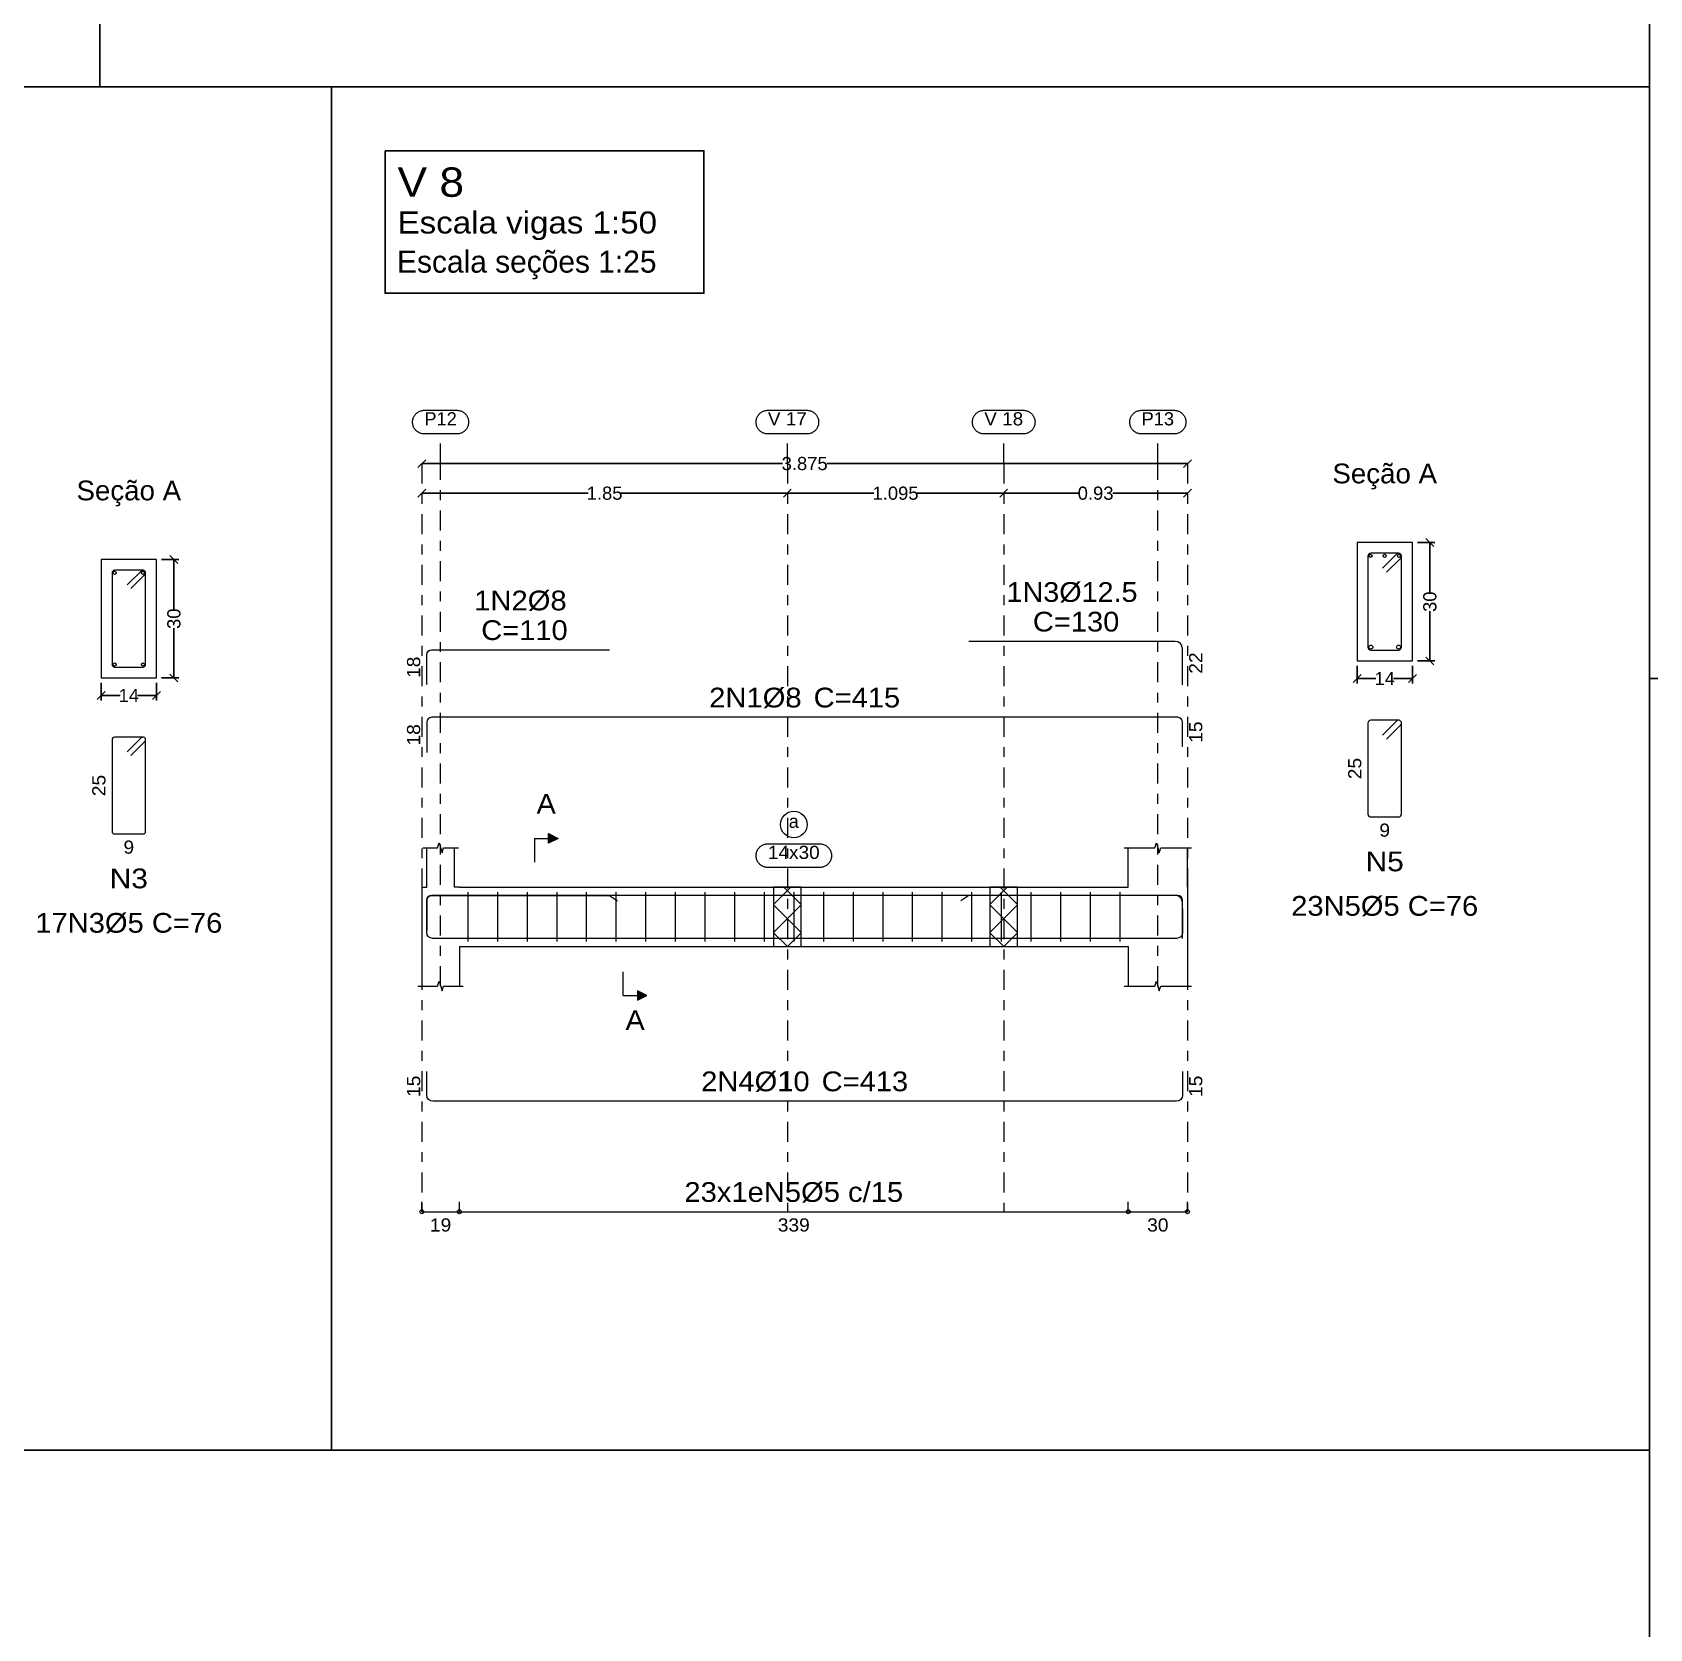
# Model space of a CAD drawing. Header units: centimetres. Extents: x 3194 to 3278, y -951 to -517.
# Drawn here: x 3243.55 to 3259.92, y -549.13 to -532.97 of the extents above; entities that cross this region are included whole.
import ezdxf
from ezdxf.enums import TextEntityAlignment as Align

# ---------------------------------------------------------------- set-up
doc = ezdxf.new("R2010")
doc.units = ezdxf.units.CM
doc.linetypes.add('CYPE_RAYAPUNTO', pattern=[0.4125, 0.2025, -0.105, 0, -0.105])
for name, color, linetype, lineweight in [('ARM_LONGITUDINAL_Ø10', 33, 'Continuous', 9), ('ARM_LONGITUDINAL_Ø12_5', 34, 'Continuous', 9), ('ARM_LONGITUDINAL_Ø8', 32, 'Continuous', 9), ('ARM_TRANSVERSAL_Ø5', 120, 'Continuous', 9), ('ELE_ARM_TRANS_TXT_EST', 7, 'Continuous', 9), ('ELE_CONT_NOS', 7, 'Continuous', 9), ('ELE_CONT_VIG_CONCRETO', 7, 'Continuous', 9), ('ELE_COT_COMPRIMENTO_PROJETADO', 8, 'Continuous', 0), ('ELE_COT_COT_ANCORAGENS', 8, 'Continuous', 0), ('ELE_COT_COT_EST', 8, 'Continuous', 0), ('ELE_COT_COT_LIN_APOIOS', 8, 'CYPE_RAYAPUNTO', 0), ('ELE_COT_TEXTOS_ESTRIBOS', 8, 'Continuous', 0), ('ELE_REF_COT_LIN_AUX_COTA', 8, 'CYPE_RAYAPUNTO', 9), ('ELE_REF_LINHAS_MARCAS_PLANTA', 8, 'Continuous', 9), ('ELE_REF_MARCAS_PLANTA', 8, 'Continuous', 9), ('ELE_REF_REF_ESCALA', 3, 'Continuous', 9), ('ELE_REF_REF_NOME', 8, 'Continuous', 9), ('ELE_REF_REF_REFERENCIA', 8, 'Continuous', 9), ('ELE_REF_TEXTO_REF_NOME', 8, 'Continuous', 9), ('ELE_REF_TEXTO_REF_REFERENCIA', 8, 'Continuous', 9), ('POR_ARM_LONG_ARM_TEXTOS', 7, 'Continuous', 9), ('POR_ARM_LONG_TXT_COMP', 7, 'Continuous', 9), ('SEC_CONT_VIG_CONCRETO_CORTE', 7, 'Continuous', 9), ('SEC_COTAS_SEC_DIM_VIGA', 8, 'Continuous', 0), ('SEC_COTAS_TEXTOS_DETALHE_ESTRIBOS', 8, 'Continuous', 0), ('SEC_REF_TXT_NOMES', 2, 'Continuous', 9), ('SEC_REF_TXT_POSICOES_ARM_ESTRIBOS', 7, 'Continuous', 9)]:
    doc.layers.add(name, color=color, linetype=linetype, lineweight=lineweight)
doc.layers.add('COTA CYPE', color=31, linetype='Continuous')
doc.styles.add('CYPETXT', font='arial.ttf', dxfattribs={"height": 0.2})
doc.styles.add('CYPETXT_0.2', font='arial.ttf', dxfattribs={"height": 0.133333})
doc.dimstyles.new('cype_oblique', dxfattribs={"dimtxt": 0.18, "dimasz": 0.18, "dimexe": 0.05, "dimexo": 0.05, "dimgap": 0, "dimtad": 0, "dimdec": 4, "dimzin": 0, "dimdsep": 46, "dimtxsty": 'CYPETXT_0.2', "dimblk": 'OBLIQUE', "dimtsz": 0.04, "dimcen": 0.09, "dimadec": 0, "dimazin": 0, "dimtfac": 1, "dimtdec": 4, "dimtofl": 0, "dimtmove": 2, "dimatfit": 3, "dimfxl": 1, "dimtolj": 1, "dimtzin": 0, "dimarcsym": 0})

# ---------------------------------------------------------------- blocks, each defined once
blk = doc.blocks.new('*D1144')
at = {"layer": 'Defpoints', "color": 0, "transparency": 16777216}
for p in [(3244.245, -539.509), (3244.805, -539.509), (3244.805, -539.686)]:
    blk.add_point(p, dxfattribs=at)
at = {"layer": 'SEC_COTAS_SEC_DIM_VIGA', "color": 0, "lineweight": -2, "transparency": 16777216}
for p, q in [((3244.245, -539.559), (3244.245, -539.736)), ((3244.805, -539.559), (3244.805, -539.736)), ((3244.205, -539.726), (3244.285, -539.646)), ((3244.245, -539.686), (3244.436, -539.686)), ((3244.805, -539.686), (3244.614, -539.686)), ((3244.765, -539.726), (3244.845, -539.646))]:
    blk.add_line(p, q, dxfattribs=at)
at = {"layer": 'SEC_COTAS_SEC_DIM_VIGA', "color": 0, "transparency": 16777216, "insert": (3244.525, -539.686), "char_height": 0.1333, "attachment_point": 5, "style": 'CYPETXT_0.2'}
blk.add_mtext('\\A1;14', dxfattribs=at)
blk = doc.blocks.new('_OBLIQUE')
at = {"color": 0, "linetype": 'ByBlock'}
blk.add_line((-0.5, -0.5), (0.5, 0.5), dxfattribs=at)
blk = doc.blocks.new('*D1145')
at = {"layer": 'Defpoints', "color": 0, "transparency": 16777216}
for p in [(3244.805, -538.309), (3244.982, -538.309), (3244.805, -539.509)]:
    blk.add_point(p, dxfattribs=at)
at = {"layer": 'SEC_COTAS_SEC_DIM_VIGA', "color": 0, "lineweight": -2, "transparency": 16777216}
for p, q in [((3245.022, -538.349), (3244.942, -538.269)), ((3244.855, -538.309), (3245.032, -538.309)), ((3244.982, -538.309), (3244.982, -538.813)), ((3244.982, -539.509), (3244.982, -539.004)), ((3244.855, -539.509), (3245.032, -539.509)), ((3245.022, -539.549), (3244.942, -539.469))]:
    blk.add_line(p, q, dxfattribs=at)
at = {"layer": 'SEC_COTAS_SEC_DIM_VIGA', "color": 0, "transparency": 16777216, "insert": (3244.982, -538.909), "char_height": 0.1333, "attachment_point": 5, "rotation": 90, "style": 'CYPETXT_0.2'}
blk.add_mtext('\\A1;30', dxfattribs=at)
blk = doc.blocks.new('*D1149')
at = {"layer": 'Defpoints', "color": 0, "transparency": 16777216}
for p in [(3256.958, -539.337), (3257.518, -539.337), (3257.518, -539.514)]:
    blk.add_point(p, dxfattribs=at)
at = {"layer": 'SEC_COTAS_SEC_DIM_VIGA', "color": 0, "lineweight": -2, "transparency": 16777216}
for p, q in [((3256.958, -539.387), (3256.958, -539.564)), ((3257.518, -539.387), (3257.518, -539.564)), ((3256.918, -539.554), (3256.998, -539.474)), ((3256.958, -539.514), (3257.149, -539.514)), ((3257.518, -539.514), (3257.326, -539.514)), ((3257.478, -539.554), (3257.558, -539.474))]:
    blk.add_line(p, q, dxfattribs=at)
at = {"layer": 'SEC_COTAS_SEC_DIM_VIGA', "color": 0, "transparency": 16777216, "insert": (3257.238, -539.514), "char_height": 0.1333, "attachment_point": 5, "style": 'CYPETXT_0.2'}
blk.add_mtext('\\A1;14', dxfattribs=at)
blk = doc.blocks.new('*D1150')
at = {"layer": 'Defpoints', "color": 0, "transparency": 16777216}
for p in [(3257.518, -538.137), (3257.695, -538.137), (3257.518, -539.337)]:
    blk.add_point(p, dxfattribs=at)
at = {"layer": 'SEC_COTAS_SEC_DIM_VIGA', "color": 0, "lineweight": -2, "transparency": 16777216}
for p, q in [((3257.735, -538.177), (3257.655, -538.097)), ((3257.568, -538.137), (3257.745, -538.137)), ((3257.695, -538.137), (3257.695, -538.641)), ((3257.695, -539.337), (3257.695, -538.832)), ((3257.568, -539.337), (3257.745, -539.337)), ((3257.735, -539.377), (3257.655, -539.297))]:
    blk.add_line(p, q, dxfattribs=at)
at = {"layer": 'SEC_COTAS_SEC_DIM_VIGA', "color": 0, "transparency": 16777216, "insert": (3257.695, -538.737), "char_height": 0.1333, "attachment_point": 5, "rotation": 90, "style": 'CYPETXT_0.2'}
blk.add_mtext('\\A1;30', dxfattribs=at)
blk = doc.blocks.new('*D1151')
at = {"layer": 'Defpoints', "color": 0, "transparency": 16777216}
for p in [(3247.491, -537.639), (3247.491, -537.639), (3251.191, -537.639)]:
    blk.add_point(p, dxfattribs=at)
at = {"layer": 'ELE_COT_COMPRIMENTO_PROJETADO', "color": 0, "lineweight": -2, "transparency": 16777216}
for p, q in [((3247.451, -537.679), (3247.531, -537.599)), ((3251.151, -537.679), (3251.231, -537.599)), ((3247.491, -537.639), (3249.174, -537.639)), ((3251.191, -537.639), (3249.508, -537.639))]:
    blk.add_line(p, q, dxfattribs=at)
at = {"layer": 'ELE_COT_COMPRIMENTO_PROJETADO', "color": 0, "transparency": 16777216, "insert": (3249.341, -537.639), "char_height": 0.1333, "attachment_point": 5, "style": 'CYPETXT_0.2'}
blk.add_mtext('\\A1;1.85', dxfattribs=at)
blk = doc.blocks.new('*D1152')
at = {"layer": 'Defpoints', "color": 0, "transparency": 16777216}
for p in [(3251.191, -537.639), (3251.191, -537.639), (3253.381, -537.639)]:
    blk.add_point(p, dxfattribs=at)
at = {"layer": 'ELE_COT_COMPRIMENTO_PROJETADO', "color": 0, "lineweight": -2, "transparency": 16777216}
for p, q in [((3251.151, -537.679), (3251.231, -537.599)), ((3253.341, -537.679), (3253.421, -537.599)), ((3251.191, -537.639), (3252.067, -537.639)), ((3253.381, -537.639), (3252.505, -537.639))]:
    blk.add_line(p, q, dxfattribs=at)
at = {"layer": 'ELE_COT_COMPRIMENTO_PROJETADO', "color": 0, "transparency": 16777216, "insert": (3252.286, -537.639), "char_height": 0.1333, "attachment_point": 5, "style": 'CYPETXT_0.2'}
blk.add_mtext('\\A1;1.095', dxfattribs=at)
blk = doc.blocks.new('*D1153')
at = {"layer": 'Defpoints', "color": 0, "transparency": 16777216}
for p in [(3253.381, -537.639), (3253.381, -537.639), (3255.241, -537.639)]:
    blk.add_point(p, dxfattribs=at)
at = {"layer": 'ELE_COT_COMPRIMENTO_PROJETADO', "color": 0, "lineweight": -2, "transparency": 16777216}
for p, q in [((3253.341, -537.679), (3253.421, -537.599)), ((3255.201, -537.679), (3255.281, -537.599)), ((3253.381, -537.639), (3254.138, -537.639)), ((3255.241, -537.639), (3254.484, -537.639))]:
    blk.add_line(p, q, dxfattribs=at)
at = {"layer": 'ELE_COT_COMPRIMENTO_PROJETADO', "color": 0, "transparency": 16777216, "insert": (3254.311, -537.639), "char_height": 0.1333, "attachment_point": 5, "style": 'CYPETXT_0.2'}
blk.add_mtext('\\A1;0.93', dxfattribs=at)
blk = doc.blocks.new('*D1154')
at = {"layer": 'Defpoints', "color": 0, "transparency": 16777216}
for p in [(3247.491, -537.339), (3247.491, -537.339), (3255.241, -537.339)]:
    blk.add_point(p, dxfattribs=at)
at = {"layer": 'ELE_COT_COMPRIMENTO_PROJETADO', "color": 0, "lineweight": -2, "transparency": 16777216}
for p, q in [((3247.451, -537.379), (3247.531, -537.299)), ((3247.491, -537.339), (3251.141, -537.339)), ((3255.241, -537.339), (3251.591, -537.339)), ((3255.201, -537.379), (3255.281, -537.299))]:
    blk.add_line(p, q, dxfattribs=at)
at = {"layer": 'ELE_COT_COMPRIMENTO_PROJETADO', "color": 0, "transparency": 16777216, "insert": (3251.366, -537.339), "char_height": 0.1333, "attachment_point": 5, "style": 'CYPETXT_0.2'}
blk.add_mtext('\\A1;3.875', dxfattribs=at)

msp = doc.modelspace()

# ---------------------------------------------------------------- hatches: boundary and pattern name
at = {"layer": 'ELE_REF_LINHAS_MARCAS_PLANTA'}
for points in [[(3248.77406, -541.18061), (3248.77406, -541.08461), (3248.87006, -541.13261)], [(3249.67403, -542.67461), (3249.67403, -542.77061), (3249.77003, -542.72261)]]:
    msp.add_hatch(color=256, dxfattribs=at).paths.add_polyline_path(points)

# ---------------------------------------------------------------- linework, layer by layer
for p, q in [((3259.9194, -517.813), (3259.9194, -575.213)), ((3244.23103, -520.23693), (3244.23103, -533.5243)), ((3259.9194, -533.5243), (3196.8194, -533.5243)), ((3246.57609, -533.5243), (3246.57609, -547.32557)), ((3259.9194, -539.51354), (3277.4194, -539.51354)), ((3196.8194, -547.32557), (3259.9194, -547.32557))]:
    msp.add_line(p, q)
at = {"layer": 'ARM_LONGITUDINAL_Ø10'}
for points in [[(3255.19103, -541.84561), (3255.19103, -542.08561), (3255.18647, -542.10857), (3255.17346, -542.12803), (3255.15399, -542.14104), (3255.13103, -542.14561), (3247.60103, -542.14561), (3247.57807, -542.14104), (3247.55861, -542.12803), (3247.5456, -542.10857), (3247.54103, -542.08561), (3247.54103, -541.84561)], [(3255.19103, -543.49261), (3255.19103, -543.73261), (3255.18647, -543.75557), (3255.17346, -543.77503), (3255.15399, -543.78804), (3255.13103, -543.79261), (3247.60103, -543.79261), (3247.57807, -543.78804), (3247.55861, -543.77503), (3247.5456, -543.75557), (3247.54103, -543.73261), (3247.54103, -543.49261)]]:
    msp.add_lwpolyline(points, dxfattribs=at)
for centre in [(3257.09753, -539.19667), (3257.37753, -539.19667)]:
    msp.add_circle(centre, 0.02, dxfattribs=at)
at = {"layer": 'ARM_LONGITUDINAL_Ø12_5'}
msp.add_line((3253.02929, -541.70961), (3252.94594, -541.76486), dxfattribs=at)
for points in [[(3255.19103, -539.57692), (3255.19103, -539.21367), (3255.18532, -539.18496), (3255.16907, -539.16063), (3255.14473, -539.14437), (3255.11603, -539.13867), (3253.02929, -539.13867)], [(3255.19103, -542.14787), (3255.19103, -541.78461), (3255.18532, -541.75591), (3255.16907, -541.73157), (3255.14473, -541.71532), (3255.11603, -541.70961), (3253.02929, -541.70961)]]:
    msp.add_lwpolyline(points, dxfattribs=at)
at = {"layer": 'ARM_LONGITUDINAL_Ø8'}
msp.add_line((3249.38909, -541.70961), (3249.47178, -541.76584), dxfattribs=at)
for points in [[(3247.54103, -539.57651), (3247.54103, -539.27256), (3247.54469, -539.25419), (3247.55509, -539.23862), (3247.57066, -539.22821), (3247.58903, -539.22456), (3249.38909, -539.22456)], [(3255.19103, -540.20719), (3255.19103, -539.95519), (3255.18738, -539.93683), (3255.17697, -539.92125), (3255.1614, -539.91085), (3255.14303, -539.90719), (3247.58903, -539.90719), (3247.57066, -539.91085), (3247.55509, -539.92125), (3247.54469, -539.93683), (3247.54103, -539.95519), (3247.54103, -540.26213)], [(3255.19103, -542.00961), (3255.19103, -541.75761), (3255.18738, -541.73924), (3255.17697, -541.72367), (3255.1614, -541.71326), (3255.14303, -541.70961), (3247.58903, -541.70961), (3247.57066, -541.71326), (3247.55509, -541.72367), (3247.54469, -541.73924), (3247.54103, -541.75761), (3247.54103, -542.06454)], [(3247.54103, -542.06155), (3247.54103, -541.75761), (3247.54469, -541.73924), (3247.55509, -541.72367), (3247.57066, -541.71326), (3247.58903, -541.70961), (3249.38909, -541.70961)]]:
    msp.add_lwpolyline(points, dxfattribs=at)
for centre in [(3257.09353, -538.27267), (3257.23753, -538.27267), (3257.38153, -538.27267), (3244.381, -538.44452), (3244.669, -538.44452), (3244.381, -539.37252), (3244.669, -539.37252)]:
    msp.add_circle(centre, 0.016, dxfattribs=at)
at = {"layer": 'ARM_TRANSVERSAL_Ø5'}
for p, q in [((3247.95603, -541.67761), (3247.95603, -542.17761)), ((3248.25603, -541.67761), (3248.25603, -542.17761)), ((3248.55603, -541.67761), (3248.55603, -542.17761)), ((3248.85603, -541.67761), (3248.85603, -542.17761)), ((3249.15603, -541.67761), (3249.15603, -542.17761)), ((3249.45603, -541.67761), (3249.45603, -542.17761)), ((3249.75603, -541.67761), (3249.75603, -542.17761)), ((3250.05603, -541.67761), (3250.05603, -542.17761)), ((3250.35603, -541.67761), (3250.35603, -542.17761)), ((3250.65603, -541.67761), (3250.65603, -542.17761)), ((3250.95603, -541.67761), (3250.95603, -542.17761)), ((3251.25603, -541.67761), (3251.25603, -542.17761)), ((3251.55603, -541.67761), (3251.55603, -542.17761)), ((3251.85603, -541.67761), (3251.85603, -542.17761)), ((3252.15603, -541.67761), (3252.15603, -542.17761)), ((3252.45603, -541.67761), (3252.45603, -542.17761)), ((3252.75603, -541.67761), (3252.75603, -542.17761)), ((3253.05603, -541.67761), (3253.05603, -542.17761)), ((3253.35603, -541.67761), (3253.35603, -542.17761)), ((3253.65603, -541.67761), (3253.65603, -542.17761)), ((3253.95603, -541.67761), (3253.95603, -542.17761)), ((3254.25603, -541.67761), (3254.25603, -542.17761)), ((3254.55603, -541.67761), (3254.55603, -542.17761))]:
    msp.add_line(p, q, dxfattribs=at)
for points in [[(3257.25732, -538.4393), (3257.39875, -538.29788), (3257.40248, -538.29333), (3257.40525, -538.28815), (3257.40696, -538.28252), (3257.40753, -538.27667), (3257.40696, -538.27081), (3257.40525, -538.26519), (3257.40248, -538.26), (3257.39875, -538.25545), (3257.3942, -538.25172), (3257.38901, -538.24895), (3257.38339, -538.24724), (3257.37753, -538.24667), (3257.09753, -538.24667), (3257.08605, -538.24895), (3257.07632, -538.25545), (3257.06982, -538.26519), (3257.06753, -538.27667), (3257.06753, -539.19667), (3257.06982, -539.20815), (3257.07632, -539.21788), (3257.08605, -539.22438), (3257.09753, -539.22667), (3257.37753, -539.22667), (3257.38901, -539.22438), (3257.39875, -539.21788), (3257.40525, -539.20815), (3257.40753, -539.19667), (3257.40753, -538.27667), (3257.40696, -538.27081), (3257.40525, -538.26519), (3257.40248, -538.26), (3257.39875, -538.25545), (3257.3942, -538.25172), (3257.38901, -538.24895), (3257.38339, -538.24724), (3257.37753, -538.24667), (3257.37284, -538.24704), (3257.36826, -538.24813), (3257.36391, -538.24994), (3257.3599, -538.2524), (3257.35632, -538.25545), (3257.2149, -538.39687)], [(3244.54596, -538.60433), (3244.68738, -538.4629), (3244.69061, -538.45896), (3244.69302, -538.45447), (3244.6945, -538.44959), (3244.695, -538.44452), (3244.6945, -538.43945), (3244.69302, -538.43457), (3244.69061, -538.43008), (3244.68738, -538.42614), (3244.68344, -538.4229), (3244.67895, -538.4205), (3244.67407, -538.41902), (3244.669, -538.41852), (3244.381, -538.41852), (3244.37105, -538.4205), (3244.36261, -538.42614), (3244.35697, -538.43457), (3244.355, -538.44452), (3244.355, -539.37252), (3244.35697, -539.38247), (3244.36261, -539.3909), (3244.37105, -539.39654), (3244.381, -539.39852), (3244.669, -539.39852), (3244.67895, -539.39654), (3244.68738, -539.3909), (3244.69302, -539.38247), (3244.695, -539.37252), (3244.695, -538.44452), (3244.6945, -538.43945), (3244.69302, -538.43457), (3244.69061, -538.43008), (3244.68738, -538.42614), (3244.68344, -538.4229), (3244.67895, -538.4205), (3244.67407, -538.41902), (3244.669, -538.41852), (3244.66392, -538.41902), (3244.65905, -538.4205), (3244.65455, -538.4229), (3244.65061, -538.42614), (3244.50919, -538.56756)], [(3257.25732, -540.12863), (3257.39875, -539.98721), (3257.40248, -539.98267), (3257.40525, -539.97748), (3257.40696, -539.97185), (3257.40753, -539.966), (3257.40696, -539.96015), (3257.40525, -539.95452), (3257.40248, -539.94933), (3257.39875, -539.94479), (3257.3942, -539.94105), (3257.38901, -539.93828), (3257.38339, -539.93658), (3257.37753, -539.936), (3257.09753, -539.936), (3257.08605, -539.93828), (3257.07632, -539.94479), (3257.06982, -539.95452), (3257.06753, -539.966), (3257.06753, -540.886), (3257.06982, -540.89748), (3257.07632, -540.90721), (3257.08605, -540.91372), (3257.09753, -540.916), (3257.37753, -540.916), (3257.38901, -540.91372), (3257.39875, -540.90721), (3257.40525, -540.89748), (3257.40753, -540.886), (3257.40753, -539.966), (3257.40696, -539.96015), (3257.40525, -539.95452), (3257.40248, -539.94933), (3257.39875, -539.94479), (3257.3942, -539.94105), (3257.38901, -539.93828), (3257.38339, -539.93658), (3257.37753, -539.936), (3257.37284, -539.93637), (3257.36826, -539.93747), (3257.36391, -539.93927), (3257.3599, -539.94173), (3257.35632, -539.94479), (3257.2149, -540.08621)], [(3244.54596, -540.29366), (3244.68738, -540.15224), (3244.69061, -540.1483), (3244.69302, -540.1438), (3244.6945, -540.13893), (3244.695, -540.13385), (3244.6945, -540.12878), (3244.69302, -540.1239), (3244.69061, -540.11941), (3244.68738, -540.11547), (3244.68344, -540.11223), (3244.67895, -540.10983), (3244.67407, -540.10835), (3244.669, -540.10785), (3244.381, -540.10785), (3244.37105, -540.10983), (3244.36261, -540.11547), (3244.35697, -540.1239), (3244.355, -540.13385), (3244.355, -541.06185), (3244.35697, -541.0718), (3244.36261, -541.08024), (3244.37105, -541.08587), (3244.381, -541.08785), (3244.669, -541.08785), (3244.67895, -541.08587), (3244.68738, -541.08024), (3244.69302, -541.0718), (3244.695, -541.06185), (3244.695, -540.13385), (3244.6945, -540.12878), (3244.69302, -540.1239), (3244.69061, -540.11941), (3244.68738, -540.11547), (3244.68344, -540.11223), (3244.67895, -540.10983), (3244.67407, -540.10835), (3244.669, -540.10785), (3244.66392, -540.10835), (3244.65905, -540.10983), (3244.65455, -540.11223), (3244.65061, -540.11547), (3244.50919, -540.25689)]]:
    msp.add_lwpolyline(points, dxfattribs=at)
at = {"layer": 'COTA CYPE'}
msp.add_lwpolyline([(3247.11966, -534.17111), (3250.34606, -534.17111), (3250.34606, -535.61458), (3247.11966, -535.61458)], close=True, dxfattribs=at)
at = {"layer": 'ELE_CONT_NOS'}
for p, q in [((3247.54103, -541.62761), (3247.54103, -541.22761)), ((3247.82103, -541.62761), (3247.82103, -541.22761)), ((3254.64103, -541.62761), (3254.64103, -541.22761)), ((3255.24103, -541.62761), (3255.24103, -541.22761)), ((3247.49103, -541.62761), (3247.54103, -541.62761)), ((3247.87103, -541.62761), (3247.82103, -541.62761)), ((3247.49103, -542.22761), (3247.49103, -542.62761)), ((3247.87103, -542.22761), (3247.87103, -542.62761)), ((3254.64103, -542.22761), (3254.64103, -542.62761)), ((3255.24103, -542.22761), (3255.24103, -542.62761))]:
    msp.add_line(p, q, dxfattribs=at)
at = {"layer": 'ELE_CONT_NOS', "lineweight": 0}
for p, q in [((3251.05103, -541.80192), (3251.22535, -541.62761)), ((3251.33103, -541.80192), (3251.15672, -541.62761)), ((3253.24103, -541.80192), (3253.41535, -541.62761)), ((3253.52103, -541.80192), (3253.34672, -541.62761)), ((3251.05103, -542.08477), (3251.33103, -541.80477)), ((3251.33103, -542.08477), (3251.05103, -541.80477)), ((3253.24103, -542.08477), (3253.52103, -541.80477)), ((3253.52103, -542.08477), (3253.24103, -541.80477)), ((3251.19103, -542.22761), (3251.05103, -542.08761)), ((3251.19103, -542.22761), (3251.33103, -542.08761)), ((3253.38103, -542.22761), (3253.24103, -542.08761)), ((3253.38103, -542.22761), (3253.52103, -542.08761))]:
    msp.add_line(p, q, dxfattribs=at)
at = {"layer": 'ELE_CONT_NOS'}
for points in [[(3247.50103, -541.22761), (3247.65103, -541.22761), (3247.66603, -541.17761), (3247.69603, -541.27761), (3247.71103, -541.22761), (3247.86103, -541.22761)], [(3254.60103, -541.22761), (3254.91103, -541.22761), (3254.92603, -541.17761), (3254.95603, -541.27761), (3254.97103, -541.22761), (3255.28103, -541.22761)], [(3247.49103, -541.62761), (3247.49103, -542.22761)], [(3255.24103, -541.62761), (3255.24103, -542.22761)], [(3247.45103, -542.62761), (3247.65103, -542.62761), (3247.66603, -542.57761), (3247.69603, -542.67761), (3247.71103, -542.62761), (3247.91103, -542.62761)], [(3254.60103, -542.62761), (3254.91103, -542.62761), (3254.92603, -542.57761), (3254.95603, -542.67761), (3254.97103, -542.62761), (3255.28103, -542.62761)]]:
    msp.add_lwpolyline(points, dxfattribs=at)
at = {"layer": 'ELE_CONT_NOS', "lineweight": 0}
for points in [[(3251.05103, -541.62761), (3251.05103, -542.22761), (3251.33103, -542.22761), (3251.33103, -541.62761), (3251.05103, -541.62761)], [(3253.24103, -541.62761), (3253.24103, -542.22761), (3253.52103, -542.22761), (3253.52103, -541.62761), (3253.24103, -541.62761)]]:
    msp.add_lwpolyline(points, close=True, dxfattribs=at)
at = {"layer": 'ELE_CONT_VIG_CONCRETO'}
for p, q in [((3247.87103, -541.62761), (3251.19103, -541.62761)), ((3251.19103, -541.62761), (3253.38103, -541.62761)), ((3253.38103, -541.62761), (3254.64103, -541.62761)), ((3247.87103, -542.22761), (3251.19103, -542.22761)), ((3251.19103, -542.22761), (3253.38103, -542.22761)), ((3253.38103, -542.22761), (3254.64103, -542.22761))]:
    msp.add_line(p, q, dxfattribs=at)
at = {"layer": 'ELE_COT_COT_EST'}
for p, q in [((3247.49103, -544.91261), (3247.49103, -544.81261)), ((3247.87103, -544.91261), (3247.87103, -544.81261)), ((3254.64103, -544.91261), (3254.64103, -544.81261))]:
    msp.add_line(p, q, dxfattribs=at)
for points in [[(3247.49103, -544.91261), (3247.87103, -544.91261), (3247.87103, -544.81261)], [(3247.87103, -544.91261), (3254.64103, -544.91261), (3254.64103, -544.81261)], [(3254.64103, -544.91261), (3255.24103, -544.91261), (3255.24103, -544.81261)]]:
    msp.add_lwpolyline(points, dxfattribs=at)
for centre in [(3247.49103, -544.91261), (3247.87103, -544.91261), (3247.87103, -544.91261), (3254.64103, -544.91261), (3254.64103, -544.91261), (3255.24103, -544.91261)]:
    msp.add_circle(centre, 0.02, dxfattribs=at)
at = {"layer": 'ELE_COT_COT_LIN_APOIOS'}
for p, q in [((3247.49103, -537.33867), (3247.49103, -544.91261)), ((3247.49103, -537.33867), (3247.49103, -544.91261)), ((3251.19103, -537.33867), (3251.19103, -544.91261)), ((3253.38103, -537.33867), (3253.38103, -544.91261)), ((3255.24103, -537.33867), (3255.24103, -544.91261)), ((3255.24103, -537.33867), (3255.24103, -544.91261))]:
    msp.add_line(p, q, dxfattribs=at)
at = {"layer": 'ELE_REF_COT_LIN_AUX_COTA'}
for p, q in [((3247.68103, -537.33867), (3247.68103, -537.03867)), ((3251.19103, -537.33867), (3251.19103, -537.03867)), ((3253.38103, -537.33867), (3253.38103, -537.03867)), ((3254.94103, -537.33867), (3254.94103, -537.03867)), ((3247.68103, -542.62761), (3247.68103, -537.33867)), ((3254.94103, -542.62761), (3254.94103, -537.33867))]:
    msp.add_line(p, q, dxfattribs=at)
at = {"layer": 'ELE_REF_LINHAS_MARCAS_PLANTA'}
for p, q in [((3248.63006, -541.13261), (3248.63006, -541.37261)), ((3248.63006, -541.13261), (3248.77406, -541.13261)), ((3249.53003, -542.72261), (3249.53003, -542.48261)), ((3249.53003, -542.72261), (3249.67403, -542.72261))]:
    msp.add_line(p, q, dxfattribs=at)
for points in [[(3248.77406, -541.18061), (3248.77406, -541.08461), (3248.87006, -541.13261)], [(3249.67403, -542.67461), (3249.67403, -542.77061), (3249.77003, -542.72261)]]:
    msp.add_lwpolyline(points, close=True, dxfattribs=at)
at = {"layer": 'ELE_REF_REF_NOME'}
msp.add_lwpolyline([(3251.51803, -541.18761), (3251.52605, -541.18788), (3251.53403, -541.18868), (3251.54194, -541.19001), (3251.54974, -541.19187), (3251.5574, -541.19425), (3251.56488, -541.19713), (3251.57215, -541.20051), (3251.57919, -541.20436), (3251.58595, -541.20867), (3251.5924, -541.21343), (3251.59853, -541.21861), (3251.60429, -541.22418), (3251.60967, -541.23013), (3251.61464, -541.23643), (3251.61918, -541.24304), (3251.62327, -541.24994), (3251.62688, -541.2571), (3251.63001, -541.26448), (3251.63265, -541.27205), (3251.63476, -541.27979), (3251.63636, -541.28765), (3251.63743, -541.2956), (3251.63797, -541.3036), (3251.63797, -541.31162), (3251.63743, -541.31962), (3251.63636, -541.32757), (3251.63476, -541.33543), (3251.63265, -541.34316), (3251.63001, -541.35074), (3251.62688, -541.35812), (3251.62327, -541.36528), (3251.61918, -541.37218), (3251.61464, -541.37879), (3251.60967, -541.38508), (3251.60429, -541.39103), (3251.59853, -541.39661), (3251.5924, -541.40178), (3251.58595, -541.40654), (3251.57919, -541.41086), (3251.57215, -541.41471), (3251.56488, -541.41809), (3251.5574, -541.42097), (3251.54974, -541.42334), (3251.54194, -541.4252), (3251.53403, -541.42654), (3251.52605, -541.42734), (3251.51803, -541.42761), (3250.99403, -541.42761), (3250.98602, -541.42734), (3250.97804, -541.42654), (3250.97013, -541.4252), (3250.96233, -541.42334), (3250.95467, -541.42097), (3250.94719, -541.41809), (3250.93991, -541.41471), (3250.93288, -541.41086), (3250.92612, -541.40654), (3250.91966, -541.40178), (3250.91354, -541.39661), (3250.90777, -541.39103), (3250.90239, -541.38508), (3250.89742, -541.37879), (3250.89289, -541.37218), (3250.8888, -541.36528), (3250.88518, -541.35812), (3250.88205, -541.35074), (3250.87942, -541.34316), (3250.8773, -541.33543), (3250.8757, -541.32757), (3250.87464, -541.31962), (3250.8741, -541.31162), (3250.8741, -541.3036), (3250.87464, -541.2956), (3250.8757, -541.28765), (3250.8773, -541.27979), (3250.87942, -541.27205), (3250.88205, -541.26448), (3250.88518, -541.2571), (3250.8888, -541.24994), (3250.89289, -541.24304), (3250.89742, -541.23643), (3250.90239, -541.23013), (3250.90777, -541.22418), (3250.91354, -541.21861), (3250.91966, -541.21343), (3250.92612, -541.20867), (3250.93288, -541.20436), (3250.93991, -541.20051), (3250.94719, -541.19713), (3250.95467, -541.19425), (3250.96233, -541.19187), (3250.97013, -541.19001), (3250.97804, -541.18868), (3250.98602, -541.18788), (3250.99403, -541.18761), (3251.51803, -541.18761)], close=True, dxfattribs=at)
msp.add_circle((3251.25603, -540.9929), 0.13471, dxfattribs=at)
at = {"layer": 'ELE_REF_REF_REFERENCIA'}
for points in [[(3247.84503, -536.79867), (3247.85305, -536.79893), (3247.86103, -536.79974), (3247.86894, -536.80107), (3247.87674, -536.80293), (3247.8844, -536.80531), (3247.89188, -536.80819), (3247.89915, -536.81156), (3247.90619, -536.81542), (3247.91295, -536.81973), (3247.9194, -536.82449), (3247.92553, -536.82967), (3247.93129, -536.83524), (3247.93667, -536.84119), (3247.94164, -536.84748), (3247.94618, -536.8541), (3247.95027, -536.861), (3247.95388, -536.86815), (3247.95701, -536.87554), (3247.95965, -536.88311), (3247.96176, -536.89085), (3247.96336, -536.89871), (3247.96443, -536.90665), (3247.96497, -536.91466), (3247.96497, -536.92268), (3247.96443, -536.93068), (3247.96336, -536.93863), (3247.96176, -536.94648), (3247.95965, -536.95422), (3247.95701, -536.96179), (3247.95388, -536.96918), (3247.95027, -536.97634), (3247.94618, -536.98324), (3247.94164, -536.98985), (3247.93667, -536.99614), (3247.93129, -537.00209), (3247.92553, -537.00766), (3247.9194, -537.01284), (3247.91295, -537.0176), (3247.90619, -537.02191), (3247.89915, -537.02577), (3247.89188, -537.02914), (3247.8844, -537.03203), (3247.87674, -537.0344), (3247.86894, -537.03626), (3247.86103, -537.03759), (3247.85305, -537.0384), (3247.84503, -537.03867), (3247.51703, -537.03867), (3247.50902, -537.0384), (3247.50104, -537.03759), (3247.49313, -537.03626), (3247.48533, -537.0344), (3247.47767, -537.03203), (3247.47019, -537.02914), (3247.46291, -537.02577), (3247.45588, -537.02191), (3247.44912, -537.0176), (3247.44266, -537.01284), (3247.43654, -537.00766), (3247.43077, -537.00209), (3247.42539, -536.99614), (3247.42042, -536.98985), (3247.41589, -536.98324), (3247.4118, -536.97634), (3247.40818, -536.96918), (3247.40505, -536.96179), (3247.40242, -536.95422), (3247.4003, -536.94648), (3247.3987, -536.93863), (3247.39764, -536.93068), (3247.3971, -536.92268), (3247.3971, -536.91466), (3247.39764, -536.90665), (3247.3987, -536.89871), (3247.4003, -536.89085), (3247.40242, -536.88311), (3247.40505, -536.87554), (3247.40818, -536.86815), (3247.4118, -536.861), (3247.41589, -536.8541), (3247.42042, -536.84748), (3247.42539, -536.84119), (3247.43077, -536.83524), (3247.43654, -536.82967), (3247.44266, -536.82449), (3247.44912, -536.81973), (3247.45588, -536.81542), (3247.46291, -536.81156), (3247.47019, -536.80819), (3247.47767, -536.80531), (3247.48533, -536.80293), (3247.49313, -536.80107), (3247.50104, -536.79974), (3247.50902, -536.79893), (3247.51703, -536.79867), (3247.84503, -536.79867)], [(3251.38803, -536.79867), (3251.39605, -536.79893), (3251.40403, -536.79974), (3251.41194, -536.80107), (3251.41974, -536.80293), (3251.4274, -536.80531), (3251.43488, -536.80819), (3251.44215, -536.81156), (3251.44919, -536.81542), (3251.45595, -536.81973), (3251.4624, -536.82449), (3251.46853, -536.82967), (3251.47429, -536.83524), (3251.47967, -536.84119), (3251.48464, -536.84748), (3251.48918, -536.8541), (3251.49327, -536.861), (3251.49688, -536.86815), (3251.50001, -536.87554), (3251.50265, -536.88311), (3251.50476, -536.89085), (3251.50636, -536.89871), (3251.50743, -536.90665), (3251.50797, -536.91466), (3251.50797, -536.92268), (3251.50743, -536.93068), (3251.50636, -536.93863), (3251.50476, -536.94648), (3251.50265, -536.95422), (3251.50001, -536.96179), (3251.49688, -536.96918), (3251.49327, -536.97634), (3251.48918, -536.98324), (3251.48464, -536.98985), (3251.47967, -536.99614), (3251.47429, -537.00209), (3251.46853, -537.00766), (3251.4624, -537.01284), (3251.45595, -537.0176), (3251.44919, -537.02191), (3251.44215, -537.02577), (3251.43488, -537.02914), (3251.4274, -537.03203), (3251.41974, -537.0344), (3251.41194, -537.03626), (3251.40403, -537.03759), (3251.39605, -537.0384), (3251.38803, -537.03867), (3250.99403, -537.03867), (3250.98602, -537.0384), (3250.97804, -537.03759), (3250.97013, -537.03626), (3250.96233, -537.0344), (3250.95467, -537.03203), (3250.94719, -537.02914), (3250.93991, -537.02577), (3250.93288, -537.02191), (3250.92612, -537.0176), (3250.91966, -537.01284), (3250.91354, -537.00766), (3250.90777, -537.00209), (3250.90239, -536.99614), (3250.89742, -536.98985), (3250.89289, -536.98324), (3250.8888, -536.97634), (3250.88518, -536.96918), (3250.88205, -536.96179), (3250.87942, -536.95422), (3250.8773, -536.94648), (3250.8757, -536.93863), (3250.87464, -536.93068), (3250.8741, -536.92268), (3250.8741, -536.91466), (3250.87464, -536.90665), (3250.8757, -536.89871), (3250.8773, -536.89085), (3250.87942, -536.88311), (3250.88205, -536.87554), (3250.88518, -536.86815), (3250.8888, -536.861), (3250.89289, -536.8541), (3250.89742, -536.84748), (3250.90239, -536.84119), (3250.90777, -536.83524), (3250.91354, -536.82967), (3250.91966, -536.82449), (3250.92612, -536.81973), (3250.93288, -536.81542), (3250.93991, -536.81156), (3250.94719, -536.80819), (3250.95467, -536.80531), (3250.96233, -536.80293), (3250.97013, -536.80107), (3250.97804, -536.79974), (3250.98602, -536.79893), (3250.99403, -536.79867), (3251.38803, -536.79867)], [(3253.57803, -536.79867), (3253.58605, -536.79893), (3253.59403, -536.79974), (3253.60194, -536.80107), (3253.60974, -536.80293), (3253.6174, -536.80531), (3253.62488, -536.80819), (3253.63215, -536.81156), (3253.63919, -536.81542), (3253.64595, -536.81973), (3253.6524, -536.82449), (3253.65853, -536.82967), (3253.66429, -536.83524), (3253.66967, -536.84119), (3253.67464, -536.84748), (3253.67918, -536.8541), (3253.68327, -536.861), (3253.68688, -536.86815), (3253.69001, -536.87554), (3253.69265, -536.88311), (3253.69476, -536.89085), (3253.69636, -536.89871), (3253.69743, -536.90665), (3253.69797, -536.91466), (3253.69797, -536.92268), (3253.69743, -536.93068), (3253.69636, -536.93863), (3253.69476, -536.94648), (3253.69265, -536.95422), (3253.69001, -536.96179), (3253.68688, -536.96918), (3253.68327, -536.97634), (3253.67918, -536.98324), (3253.67464, -536.98985), (3253.66967, -536.99614), (3253.66429, -537.00209), (3253.65853, -537.00766), (3253.6524, -537.01284), (3253.64595, -537.0176), (3253.63919, -537.02191), (3253.63215, -537.02577), (3253.62488, -537.02914), (3253.6174, -537.03203), (3253.60974, -537.0344), (3253.60194, -537.03626), (3253.59403, -537.03759), (3253.58605, -537.0384), (3253.57803, -537.03867), (3253.18403, -537.03867), (3253.17602, -537.0384), (3253.16804, -537.03759), (3253.16013, -537.03626), (3253.15233, -537.0344), (3253.14467, -537.03203), (3253.13719, -537.02914), (3253.12991, -537.02577), (3253.12288, -537.02191), (3253.11612, -537.0176), (3253.10966, -537.01284), (3253.10354, -537.00766), (3253.09777, -537.00209), (3253.09239, -536.99614), (3253.08742, -536.98985), (3253.08289, -536.98324), (3253.0788, -536.97634), (3253.07518, -536.96918), (3253.07205, -536.96179), (3253.06942, -536.95422), (3253.0673, -536.94648), (3253.0657, -536.93863), (3253.06464, -536.93068), (3253.0641, -536.92268), (3253.0641, -536.91466), (3253.06464, -536.90665), (3253.0657, -536.89871), (3253.0673, -536.89085), (3253.06942, -536.88311), (3253.07205, -536.87554), (3253.07518, -536.86815), (3253.0788, -536.861), (3253.08289, -536.8541), (3253.08742, -536.84748), (3253.09239, -536.84119), (3253.09777, -536.83524), (3253.10354, -536.82967), (3253.10966, -536.82449), (3253.11612, -536.81973), (3253.12288, -536.81542), (3253.12991, -536.81156), (3253.13719, -536.80819), (3253.14467, -536.80531), (3253.15233, -536.80293), (3253.16013, -536.80107), (3253.16804, -536.79974), (3253.17602, -536.79893), (3253.18403, -536.79867), (3253.57803, -536.79867)], [(3255.10503, -536.79867), (3255.11305, -536.79893), (3255.12103, -536.79974), (3255.12894, -536.80107), (3255.13674, -536.80293), (3255.1444, -536.80531), (3255.15188, -536.80819), (3255.15915, -536.81156), (3255.16619, -536.81542), (3255.17295, -536.81973), (3255.1794, -536.82449), (3255.18553, -536.82967), (3255.19129, -536.83524), (3255.19667, -536.84119), (3255.20164, -536.84748), (3255.20618, -536.8541), (3255.21027, -536.861), (3255.21388, -536.86815), (3255.21701, -536.87554), (3255.21965, -536.88311), (3255.22176, -536.89085), (3255.22336, -536.89871), (3255.22443, -536.90665), (3255.22497, -536.91466), (3255.22497, -536.92268), (3255.22443, -536.93068), (3255.22336, -536.93863), (3255.22176, -536.94648), (3255.21965, -536.95422), (3255.21701, -536.96179), (3255.21388, -536.96918), (3255.21027, -536.97634), (3255.20618, -536.98324), (3255.20164, -536.98985), (3255.19667, -536.99614), (3255.19129, -537.00209), (3255.18553, -537.00766), (3255.1794, -537.01284), (3255.17295, -537.0176), (3255.16619, -537.02191), (3255.15915, -537.02577), (3255.15188, -537.02914), (3255.1444, -537.03203), (3255.13674, -537.0344), (3255.12894, -537.03626), (3255.12103, -537.03759), (3255.11305, -537.0384), (3255.10503, -537.03867), (3254.77703, -537.03867), (3254.76902, -537.0384), (3254.76104, -537.03759), (3254.75313, -537.03626), (3254.74533, -537.0344), (3254.73767, -537.03203), (3254.73019, -537.02914), (3254.72291, -537.02577), (3254.71588, -537.02191), (3254.70912, -537.0176), (3254.70266, -537.01284), (3254.69654, -537.00766), (3254.69077, -537.00209), (3254.68539, -536.99614), (3254.68042, -536.98985), (3254.67589, -536.98324), (3254.6718, -536.97634), (3254.66818, -536.96918), (3254.66505, -536.96179), (3254.66242, -536.95422), (3254.6603, -536.94648), (3254.6587, -536.93863), (3254.65764, -536.93068), (3254.6571, -536.92268), (3254.6571, -536.91466), (3254.65764, -536.90665), (3254.6587, -536.89871), (3254.6603, -536.89085), (3254.66242, -536.88311), (3254.66505, -536.87554), (3254.66818, -536.86815), (3254.6718, -536.861), (3254.67589, -536.8541), (3254.68042, -536.84748), (3254.68539, -536.84119), (3254.69077, -536.83524), (3254.69654, -536.82967), (3254.70266, -536.82449), (3254.70912, -536.81973), (3254.71588, -536.81542), (3254.72291, -536.81156), (3254.73019, -536.80819), (3254.73767, -536.80531), (3254.74533, -536.80293), (3254.75313, -536.80107), (3254.76104, -536.79974), (3254.76902, -536.79893), (3254.77703, -536.79867), (3255.10503, -536.79867)]]:
    msp.add_lwpolyline(points, close=True, dxfattribs=at)
at = {"layer": 'SEC_CONT_VIG_CONCRETO_CORTE'}
for points in [[(3257.51753, -538.13667), (3256.95753, -538.13667), (3256.95753, -539.33667), (3257.51753, -539.33667), (3257.51753, -538.13667)], [(3244.805, -538.30852), (3244.245, -538.30852), (3244.245, -539.50852), (3244.805, -539.50852), (3244.805, -538.30852)]]:
    msp.add_lwpolyline(points, close=True, dxfattribs=at)

# ---------------------------------------------------------------- texts
at = {"layer": 'COTA CYPE', "style": 'CYPETXT', "width": 1.080185}
msp.add_text('V 8', height=0.297399, dxfattribs=at).set_placement((3247.24507, -534.63788), (3247.91868, -534.63788), align=Align.FIT)
at = {"layer": 'ELE_ARM_TRANS_TXT_EST', "style": 'CYPETXT', "width": 1.055863}
msp.add_text('23x1eN5%%c5 c/15', height=0.2, dxfattribs=at).set_placement((3250.14903, -544.81261), (3252.36303, -544.81261), align=Align.FIT)
at = {"layer": 'ELE_COT_COT_ANCORAGENS', "style": 'CYPETXT', "width": 1.042546}
for s, p, p2 in [('18', (3247.47437, -539.50853), (3247.47437, -539.29253)), ('22', (3255.39103, -539.46579), (3255.39103, -539.24979)), ('18', (3247.47437, -540.19266), (3247.47437, -539.97666)), ('15', (3255.39103, -540.16519), (3255.39103, -539.94919)), ('15', (3247.47437, -543.75061), (3247.47437, -543.53461)), ('15', (3255.39103, -543.75061), (3255.39103, -543.53461))]:
    msp.add_text(s, height=0.133333, rotation=90, dxfattribs=at).set_placement(p, p2, align=Align.FIT)
at = {"layer": 'ELE_COT_TEXTOS_ESTRIBOS', "style": 'CYPETXT', "width": 1.042546}
for s, p, p2 in [('19', (3247.57303, -545.11261), (3247.78903, -545.11261)), ('339', (3251.09403, -545.11261), (3251.41803, -545.11261)), ('30', (3254.83303, -545.11261), (3255.04903, -545.11261))]:
    msp.add_text(s, height=0.133333, dxfattribs=at).set_placement(p, p2, align=Align.FIT)
at = {"layer": 'ELE_REF_MARCAS_PLANTA', "style": 'CYPETXT', "width": 1.044083}
for p, p2 in [((3248.65256, -540.88261), (3248.84756, -540.88261)), ((3249.55253, -543.07261), (3249.74753, -543.07261))]:
    msp.add_text('A', height=0.2, dxfattribs=at).set_placement(p, p2, align=Align.FIT)
at = {"layer": 'ELE_REF_REF_ESCALA', "style": 'CYPETXT'}
for s, width, p, p2 in [('Escala vigas 1:50', 1.075389, (3247.24507, -535.00963), (3249.87147, -535.00963)), ('Escala seções 1:25', 0.971968, (3247.24019, -535.40574), (3249.8666, -535.40574))]:
    msp.add_text(s, height=0.2230494, dxfattribs=dict(at, width=width)).set_placement(p, p2, align=Align.FIT)
at = {"layer": 'ELE_REF_TEXTO_REF_NOME', "style": 'CYPETXT'}
for s, height, width, p, p2 in [('a', 0.13333, 0.984627, (3251.20503, -541.02624), (3251.30703, -541.02624)), ('14x30', 0.133333, 1.032505, (3250.99403, -541.34094), (3251.51803, -541.34094))]:
    msp.add_text(s, height=height, dxfattribs=dict(at, width=width)).set_placement(p, p2, align=Align.FIT)
at = {"layer": 'ELE_REF_TEXTO_REF_REFERENCIA', "style": 'CYPETXT'}
for s, width, p, p2 in [('P12', 0.989671, (3247.51703, -536.952), (3247.84503, -536.952)), ('V 17', 1.028253, (3250.99403, -536.952), (3251.38803, -536.952)), ('V 18', 1.028253, (3253.18403, -536.952), (3253.57803, -536.952)), ('P13', 0.989671, (3254.77703, -536.952), (3255.10503, -536.952))]:
    msp.add_text(s, height=0.133333, dxfattribs=dict(at, width=width)).set_placement(p, p2, align=Align.FIT)
at = {"layer": 'POR_ARM_LONG_ARM_TEXTOS', "style": 'CYPETXT'}
for s, width, p, p2 in [('1N3%%c12.5', 1.041086, (3253.40966, -538.73867), (3254.73566, -538.73867)), ('1N2%%c8', 1.057309, (3248.02106, -538.82456), (3248.95706, -538.82456)), ('2N1%%c8', 1.057309, (3250.39953, -539.80719), (3251.33553, -539.80719)), ('2N4%%c10', 1.055105, (3250.31853, -543.69261), (3251.41653, -543.69261))]:
    msp.add_text(s, height=0.2, dxfattribs=dict(at, width=width)).set_placement(p, p2, align=Align.FIT)
at = {"layer": 'POR_ARM_LONG_TXT_COMP', "style": 'CYPETXT', "width": 1.053117}
for s, p, p2 in [(' C=110', (3248.01056, -539.12456), (3248.96756, -539.12456)), (' C=130', (3253.59416, -539.03867), (3254.55116, -539.03867)), (' C=415', (3251.37553, -539.80719), (3252.33253, -539.80719)), (' C=413', (3251.45653, -543.69261), (3252.41353, -543.69261))]:
    msp.add_text(s, height=0.2, dxfattribs=at).set_placement(p, p2, align=Align.FIT)
at = {"layer": 'SEC_COTAS_TEXTOS_DETALHE_ESTRIBOS', "style": 'CYPETXT', "width": 1.042546}
for p, p2 in [((3257.00087, -540.534), (3257.00087, -540.318)), ((3244.28833, -540.70585), (3244.28833, -540.48985))]:
    msp.add_text('25', height=0.133333, rotation=90, dxfattribs=at).set_placement(p, p2, align=Align.FIT)
for p, p2 in [((3257.18353, -541.116), (3257.29153, -541.116)), ((3244.471, -541.28785), (3244.579, -541.28785))]:
    msp.add_text('9', height=0.13333, dxfattribs=at).set_placement(p, p2, align=Align.FIT)
at = {"layer": 'SEC_REF_TXT_NOMES', "style": 'CYPETXT', "width": 1.002256}
for p, p2 in [((3256.70803, -537.53867), (3257.76703, -537.53867)), ((3243.9955, -537.71052), (3245.0545, -537.71052))]:
    msp.add_text('Seção A', height=0.2, dxfattribs=at).set_placement(p, p2, align=Align.FIT)
at = {"layer": 'SEC_REF_TXT_POSICOES_ARM_ESTRIBOS', "style": 'CYPETXT'}
for s, width, p, p2 in [('N5', 1.083541, (3257.04403, -541.466), (3257.43103, -541.466)), ('N3', 1.083541, (3244.3315, -541.63785), (3244.7185, -541.63785)), ('23N5%%c5 C=76', 1.055186, (3256.29103, -541.916), (3258.18403, -541.916)), ('17N3%%c5 C=76', 1.055186, (3243.5785, -542.08785), (3245.4715, -542.08785))]:
    msp.add_text(s, height=0.2, dxfattribs=dict(at, width=width)).set_placement(p, p2, align=Align.FIT)

# ---------------------------------------------------------------- dimensions: what is measured, and where the dimension line sits
at = {"layer": 'ELE_COT_COMPRIMENTO_PROJETADO'}
for p1, p2, text, picture, middle in [((3255.24103, -537.33867), (3247.49103, -537.33867), '3.875', '*D1154', (3251.36603, -537.33867)), ((3251.19103, -537.63867), (3247.49103, -537.63867), '1.85', '*D1151', (3249.34103, -537.63867)), ((3253.38103, -537.63867), (3251.19103, -537.63867), '1.095', '*D1152', (3252.28603, -537.63867)), ((3255.24103, -537.63867), (3253.38103, -537.63867), '0.93', '*D1153', (3254.31103, -537.63867))]:
    dim = msp.add_aligned_dim(p1=p1, p2=p2, distance=0, text=text, dimstyle='cype_oblique', override={"dimexe": 0, "dimexo": 0}, dxfattribs=at)
    dim.commit()
    dim.dimension.update_dxf_attribs({"geometry": picture, "text_midpoint": middle})
at = {"layer": 'SEC_COTAS_SEC_DIM_VIGA'}
for p1, p2, text, picture, middle in [((3257.51753, -539.33667), (3257.51753, -538.13667), '30', '*D1150', (3257.69487, -538.73667)), ((3244.805, -539.50852), (3244.805, -538.30852), '30', '*D1145', (3244.98233, -538.90852)), ((3256.95753, -539.33667), (3257.51753, -539.33667), '14', '*D1149', (3257.23753, -539.514)), ((3244.245, -539.50852), (3244.805, -539.50852), '14', '*D1144', (3244.525, -539.68585))]:
    dim = msp.add_aligned_dim(p1=p1, p2=p2, distance=-0.17733, text=text, dimstyle='cype_oblique', dxfattribs=at)
    dim.commit()
    dim.dimension.update_dxf_attribs({"geometry": picture, "text_midpoint": middle})

doc.saveas('drawing.dxf')
